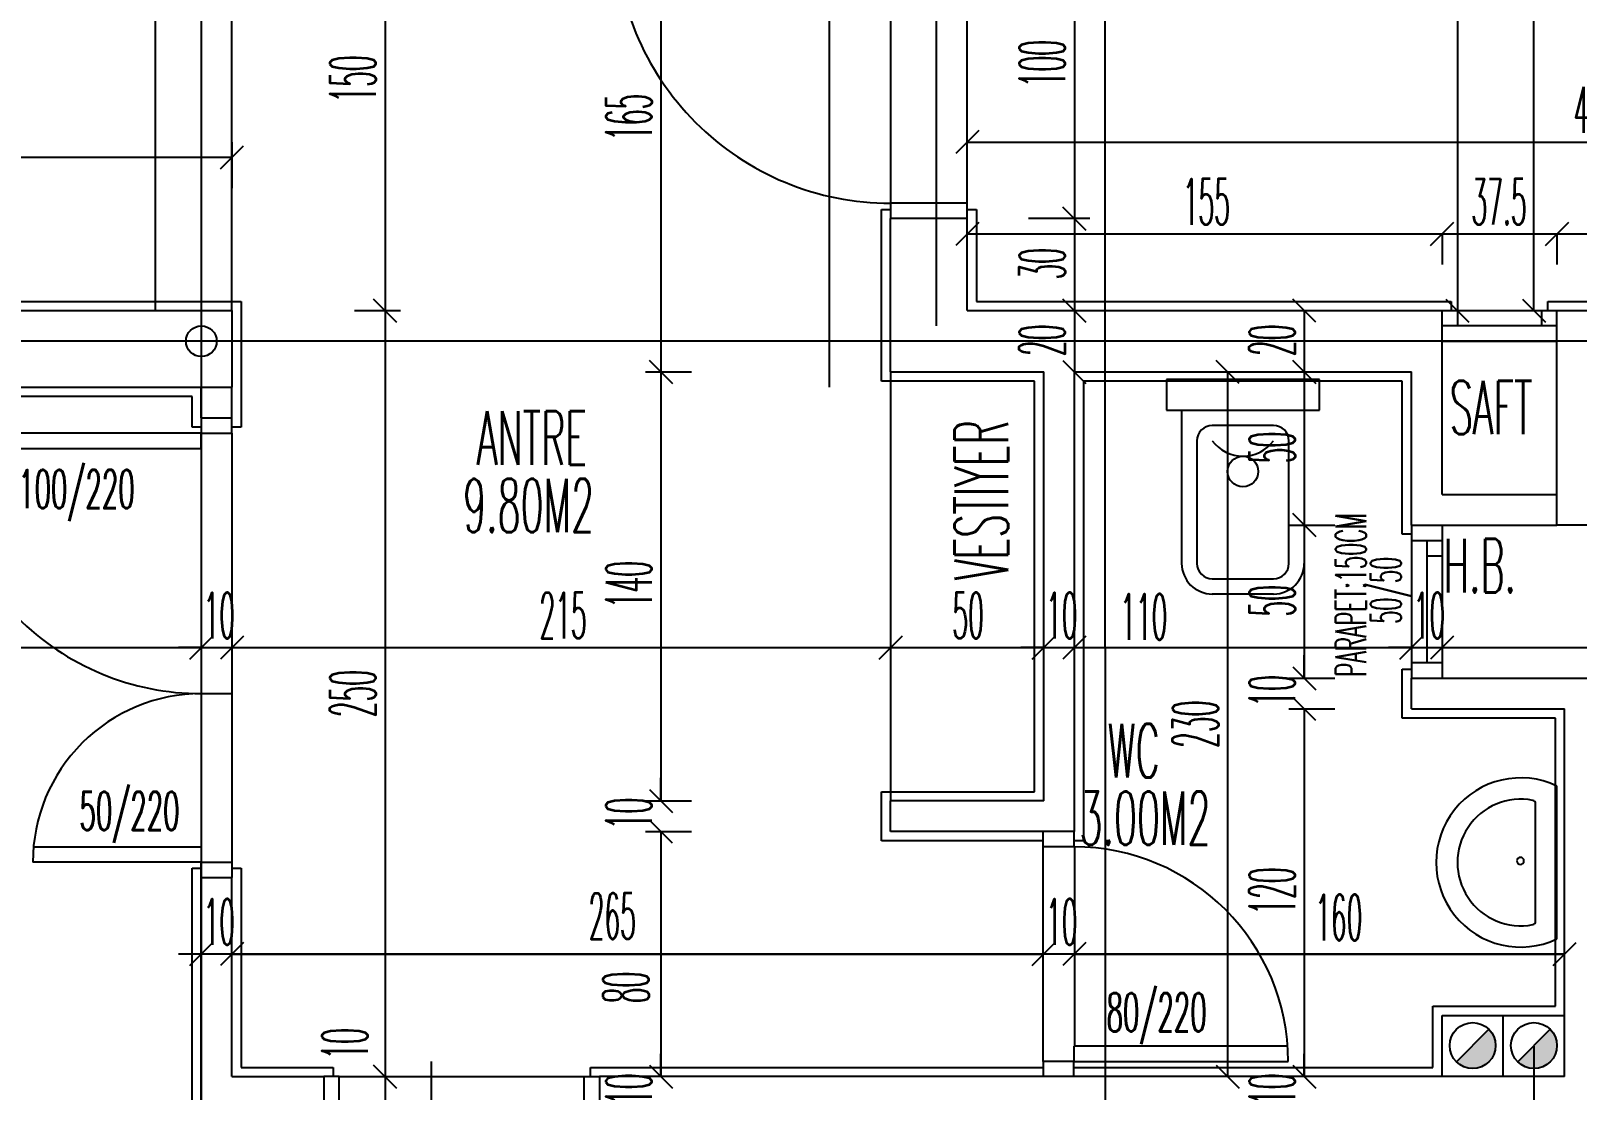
# Model space of a CAD drawing. Extents: x 78 to 306, y -397 to 18.
# Drawn here: x 272.595 to 272.696, y -396.6604 to -396.5913 of the extents above; entities that cross this region are included whole.
import ezdxf

# ---------------------------------------------------------------- set-up
doc = ezdxf.new("R2010")
doc.units = 0
doc.header["$LTSCALE"] = 0.5
doc.header["$MEASUREMENT"] = 0
for name, pattern in [('DASHDOT2', [0.5, 0.25, -0.125, 0, -0.125]), ('DASHED', [0.75, 0.5, -0.25]), ('DOT2', [0.125, 0, -0.125])]:
    doc.linetypes.add(name, pattern=pattern)
doc.layers.get('0').update_dxf_attribs({"linetype": 'CONTINUOUS'})
for name, color, linetype in [('AKS', 5, 'DASHDOT2'), ('ASHADE', 7, 'CONTINUOUS'), ('DUVAR', 6, 'CONTINUOUS'), ('IZDUSUM', 2, 'DOT2'), ('KAPI', 1, 'CONTINUOUS'), ('KOLON', 4, 'CONTINUOUS'), ('MERDIVEN', 3, 'CONTINUOUS'), ('OLCU', 31, 'CONTINUOUS'), ('SIVA', 7, 'CONTINUOUS'), ('TEFRIS', 11, 'CONTINUOUS')]:
    doc.layers.add(name, color=color, linetype=linetype)
doc.styles.add('ICMEKAN', font='romans.shx', dxfattribs={"width": 0.55, "height": 0.2})
doc.styles.add('OLCU', font='romans.shx', dxfattribs={"width": 0.6, "height": 0.125})
doc.styles.add('OLCUIC', font='ROMANS.SHX', dxfattribs={"width": 0.4, "height": 0.15})

msp = doc.modelspace()

# ---------------------------------------------------------------- hatches: boundary and pattern name
at = {"layer": 'MERDIVEN'}
for points in [[(272.6880832817669, -396.6585907255915), (272.6902046021104, -396.6564694052479, -0.1989123673796376), (272.6906439419386, -396.6575300654197, -0.6681786379193642)], [(272.6920832817668, -396.6585907255919), (272.6942046021104, -396.6564694052483, -0.1989123673796376), (272.6946439419386, -396.6575300654201, -0.6681786379193642)]]:
    msp.add_hatch(color=256, dxfattribs=at).paths.add_polyline_path(points)

# ---------------------------------------------------------------- linework, layer by layer
at = {"color": 0, "linetype": 'ByBlock'}
for p, q in [((272.656893941935, -396.5978098737721), (272.655393941935, -396.5993098737721)), ((272.607393941935, -396.6003098737721), (272.608893941935, -396.5988098737721)), ((272.663893941935, -396.6043098737721), (272.662393941935, -396.6028098737721)), ((272.662393941935, -396.6028098737721), (272.663893941935, -396.6043098737721)), ((272.656893941935, -396.6038098737721), (272.655393941935, -396.6053098737721)), ((272.6878939419353, -396.6038098737721), (272.6863939419353, -396.6053098737721)), ((272.6863939419353, -396.6053098737721), (272.6878939419353, -396.6038098737721)), ((272.6953939419353, -396.6038098737721), (272.6938939419353, -396.6053098737721)), ((272.6938939419353, -396.6053098737721), (272.6953939419353, -396.6038098737721)), ((272.618893941935, -396.6103098737721), (272.617393941935, -396.6088098737721)), ((272.617393941935, -396.6088098737721), (272.618893941935, -396.6103098737721)), ((272.663893941935, -396.6103098737721), (272.662393941935, -396.6088098737721)), ((272.662393941935, -396.6088098737721), (272.663893941935, -396.6103098737721)), ((272.678893941935, -396.6103098737721), (272.677393941935, -396.6088098737721)), ((272.687393941935, -396.6088098737721), (272.688893941935, -396.6103098737721)), ((272.692393941935, -396.6088098737721), (272.693893941935, -396.6103098737721)), ((272.636893941935, -396.6143098737721), (272.635393941935, -396.6128098737721)), ((272.635393941935, -396.6128098737721), (272.636893941935, -396.6143098737721)), ((272.662393941935, -396.6128098737721), (272.663893941935, -396.6143098737721)), ((272.673893941935, -396.6143098737721), (272.672393941935, -396.6128098737721)), ((272.678893941935, -396.6143098737721), (272.677393941935, -396.6128098737721)), ((272.677393941935, -396.6128098737721), (272.678893941935, -396.6143098737721)), ((272.678893941935, -396.6243098737721), (272.677393941935, -396.6228098737721)), ((272.677393941935, -396.6228098737721), (272.678893941935, -396.6243098737721)), ((272.605393941935, -396.6323098737721), (272.606893941935, -396.6308098737721)), ((272.605393941935, -396.6323098737721), (272.606893941935, -396.6308098737721)), ((272.608893941935, -396.6308098737721), (272.607393941935, -396.6323098737721)), ((272.608893941935, -396.6308098737721), (272.607393941935, -396.6323098737721)), ((272.651893941935, -396.6308098737721), (272.650393941935, -396.6323098737721)), ((272.650393941935, -396.6323098737721), (272.651893941935, -396.6308098737721)), ((272.660393941935, -396.6323098737721), (272.661893941935, -396.6308098737721)), ((272.660393941935, -396.6323098737721), (272.661893941935, -396.6308098737721)), ((272.663893941935, -396.6308098737721), (272.662393941935, -396.6323098737721)), ((272.663893941935, -396.6308098737721), (272.662393941935, -396.6323098737721)), ((272.684393941935, -396.6323098737721), (272.685893941935, -396.6308098737721)), ((272.684393941935, -396.6323098737721), (272.685893941935, -396.6308098737721)), ((272.687893941935, -396.6308098737721), (272.686393941935, -396.6323098737721)), ((272.687893941935, -396.6308098737721), (272.686393941935, -396.6323098737721)), ((272.677393941935, -396.6328098737721), (272.678893941935, -396.6343098737721)), ((272.677393941935, -396.6328098737721), (272.678893941935, -396.6343098737721)), ((272.678893941935, -396.6363098737721), (272.677393941935, -396.6348098737721)), ((272.678893941935, -396.6363098737721), (272.677393941935, -396.6348098737721)), ((272.635393941935, -396.6408098737721), (272.636893941935, -396.6423098737721)), ((272.635393941935, -396.6408098737721), (272.636893941935, -396.6423098737721)), ((272.636893941935, -396.6443098737721), (272.635393941935, -396.6428098737721)), ((272.636893941935, -396.6443098737721), (272.635393941935, -396.6428098737721)), ((272.605393941935, -396.6523098737721), (272.606893941935, -396.6508098737721)), ((272.608893941935, -396.6508098737721), (272.607393941935, -396.6523098737721)), ((272.608893941935, -396.6508098737721), (272.607393941935, -396.6523098737721)), ((272.660393941935, -396.6523098737721), (272.661893941935, -396.6508098737721)), ((272.660393941935, -396.6523098737721), (272.661893941935, -396.6508098737721)), ((272.663893941935, -396.6508098737721), (272.662393941935, -396.6523098737721)), ((272.663893941935, -396.6508098737721), (272.662393941935, -396.6523098737721)), ((272.694393941935, -396.6523098737721), (272.695893941935, -396.6508098737721)), ((272.618893941935, -396.6603098737721), (272.617393941935, -396.6588098737721)), ((272.617393941935, -396.6588098737721), (272.618893941935, -396.6603098737721)), ((272.635393941935, -396.6588098737721), (272.636893941935, -396.6603098737721)), ((272.635393941935, -396.6588098737721), (272.636893941935, -396.6603098737721)), ((272.672393941935, -396.6588098737721), (272.673893941935, -396.6603098737721)), ((272.677393941935, -396.6588098737721), (272.678893941935, -396.6603098737721)), ((272.677393941935, -396.6588098737721), (272.678893941935, -396.6603098737721))]:
    msp.add_line(p, q, dxfattribs=at)
at = {"layer": 'AKS'}
for p, q in [((272.6061439419353, -396.3515598737721), (272.6061439419353, -396.8395598737721)), ((272.6471439419353, -396.8395598737721), (272.6471439419353, -396.3515598737721)), ((272.6181439419353, -396.3555598737721), (272.6181439419353, -396.8355598737721)), ((272.6541439419353, -396.8355598737721), (272.6541439419353, -396.3555598737721)), ((272.6971439419353, -396.6115598737721), (272.4011439419361, -396.6115598737721))]:
    msp.add_line(p, q, dxfattribs=at)
at = {"layer": 'ASHADE'}
msp.add_circle((272.6061439419353, -396.6115598737721), 0.0009999999999999432, dxfattribs=at)
at = {"layer": 'DUVAR'}
for p, q in [((272.6511439419358, -396.6135598737757), (272.6511439419358, -396.6035598737751)), ((272.6561439419353, -396.6035598737751), (272.6511439419352, -396.6035598737751)), ((272.6561439419352, -396.609559873776), (272.6561439419353, -396.6035598737751)), ((272.6561439419352, -396.609559873776), (272.6871439419353, -396.609559873776)), ((272.6871439419353, -396.6215598737757), (272.6871439419353, -396.609559873776)), ((272.6511439419358, -396.6135598737757), (272.6611439419358, -396.6135598737757)), ((272.6611439419358, -396.6415598737758), (272.6611439419358, -396.6135598737757)), ((272.6631439419352, -396.6135598737757), (272.6851439419353, -396.6135598737757)), ((272.6631439419352, -396.6435598737758), (272.6631439419352, -396.6135598737757)), ((272.6851439419353, -396.6235598737757), (272.6851439419353, -396.6135598737757)), ((272.6061439419352, -396.6165598737754), (272.6061439419352, -396.6145598737721)), ((272.6081439419356, -396.6165598737758), (272.6081439419356, -396.6145598737721)), ((272.6061439419352, -396.6165598737754), (272.6081439419356, -396.6165598737758)), ((272.6871439419353, -396.6215598737757), (272.6946439419353, -396.6215598737757)), ((272.6851439419353, -396.6235598737757), (272.6946439419353, -396.6235598737757)), ((272.6851439419353, -396.6335598737757), (272.6971439419353, -396.6335598737757)), ((272.6851439419353, -396.6355598737757), (272.6851439419353, -396.6335598737757)), ((272.6851439419353, -396.6355598737757), (272.6951439419357, -396.6355598737757)), ((272.6951439419356, -396.6595598737758), (272.6951439419357, -396.6355598737757)), ((272.6511439419359, -396.6435598737758), (272.6511439419359, -396.6415598737758)), ((272.6611439419358, -396.6415598737758), (272.6511439419359, -396.6415598737758)), ((272.6631439419352, -396.6435598737758), (272.6511439419359, -396.6435598737758)), ((272.6061439419352, -396.7135598737772), (272.6061439419352, -396.6465598737757)), ((272.6061439419352, -396.6465598737757), (272.6081439419356, -396.6465598737757)), ((272.6081439419356, -396.6595598737763), (272.6081439419356, -396.6465598737757)), ((272.6871439419378, -396.6595300654199), (272.6871439419382, -396.6555598737715)), ((272.6871439419423, -396.6555598737719), (272.6951439419385, -396.6555598737721)), ((272.6911439419379, -396.6595300654199), (272.6911439419379, -396.6555598737718)), ((272.6081439419356, -396.6595598737763), (272.6141439419361, -396.6595598737761)), ((272.6141439419353, -396.6595598737761), (272.6141439419347, -396.6615598737759)), ((272.6321439419345, -396.6595598737761), (272.6321439419345, -396.6615598737759)), ((272.6951439419356, -396.6595598737758), (272.6321439419345, -396.6595598737758))]:
    msp.add_line(p, q, dxfattribs=at)
at = {"layer": 'IZDUSUM', "ltscale": 0.6}
for p, q in [((272.6031439419356, -396.609559873776), (272.6031439419352, -396.5795598737758)), ((272.6081439419356, -396.609559873776), (272.6081439419353, -396.5795598737757))]:
    msp.add_line(p, q, dxfattribs=at)
at = {"layer": 'KAPI', "linetype": 'DASHED', "ltscale": 0.4}
for q in [(272.6651439419351, -396.4320840608356), (272.6651439419351, -396.7620356867086)]:
    msp.add_line((272.6651439419351, -396.6315598737721), q, dxfattribs=at)
at = {"layer": 'KAPI', "ltscale": 1.4}
for p, q in [((272.6561439419349, -396.602559873775), (272.6561439419349, -396.5845598737752)), ((272.6511439419349, -396.5855598737749), (272.6511439419349, -396.602559873775)), ((272.6081439419356, -396.6175598737761), (272.6081439419356, -396.6455598737763)), ((272.606143941935, -396.6185598737721), (272.606143941935, -396.6445598737721)), ((272.685143941935, -396.6245598737721), (272.687143941935, -396.6245598737721)), ((272.686143941935, -396.6245598737721), (272.686143941935, -396.6325598737721)), ((272.686143941935, -396.6255598737721), (272.687143941935, -396.6255598737721)), ((272.686143941935, -396.6315598737721), (272.687143941935, -396.6315598737721)), ((272.687143941935, -396.6325598737721), (272.685143941935, -396.6325598737721)), ((272.6931439419348, -396.6575598737724), (272.6931439419348, -396.6635272823635)), ((272.6151439419353, -396.6595598737767), (272.6311439419354, -396.6595598737767))]:
    msp.add_line(p, q, dxfattribs=at)
at = {"layer": 'KAPI'}
for p, q in [((272.6561439419353, -396.602559873775), (272.6511439419356, -396.6025598737754)), ((272.6511439419356, -396.6025598737754), (272.6511439419356, -396.6035598737754)), ((272.6561439419353, -396.602559873775), (272.6511439419356, -396.6025598737754)), ((272.6511439419356, -396.6025598737754), (272.6511439419356, -396.6035598737754)), ((272.6561439419353, -396.602559873775), (272.6511439419356, -396.6025598737754)), ((272.6511439419356, -396.6025598737754), (272.6511439419356, -396.6035598737754)), ((272.6561439419353, -396.6035598737751), (272.6561439419353, -396.602559873775)), ((272.6561439419353, -396.6035598737751), (272.6561439419353, -396.602559873775)), ((272.6561439419353, -396.6035598737751), (272.6561439419353, -396.602559873775)), ((272.6871439419353, -396.6095598737721), (272.6946439419353, -396.6095598737721)), ((272.6881439419353, -396.6095598737721), (272.6881439419353, -396.6105598737721)), ((272.6936439419353, -396.6095598737721), (272.6936439419353, -396.6105598737721)), ((272.6946439419353, -396.6105598737721), (272.6871439419353, -396.6105598737721)), ((272.6871439419353, -396.6115598737721), (272.6946439419353, -396.6115598737721)), ((272.6061439419355, -396.6165598737758), (272.6061439419355, -396.6175598737755)), ((272.6081439419356, -396.6175598737755), (272.6081439419356, -396.6165598737758)), ((272.6061439419355, -396.6175598737755), (272.5891439419354, -396.6175598737755)), ((272.6061439419355, -396.6175598737755), (272.6081439419356, -396.6175598737755)), ((272.6061439419355, -396.6185598737756), (272.6061439419355, -396.6175598737755)), ((272.5891733791869, -396.6185598737758), (272.6061439419355, -396.6185598737756)), ((272.6851439419316, -396.6235598737705), (272.6851439419317, -396.6335598737732)), ((272.6871439419317, -396.6235598737705), (272.6871439419317, -396.6335598737732)), ((272.6061439419323, -396.6345598737753), (272.608143941933, -396.6345598737756)), ((272.6610992294065, -396.6445598737683), (272.6610992294065, -396.6435598737685)), ((272.6630992294066, -396.6435598737686), (272.6630992294066, -396.6445598737683)), ((272.5951894907852, -396.6445598737771), (272.6061439419355, -396.6445598737768)), ((272.6061439419355, -396.6445598737768), (272.6061439419355, -396.6455598737768)), ((272.6630992294066, -396.6445598737683), (272.6610992294065, -396.6445598737683)), ((272.6610992294062, -396.6585598737682), (272.6610992294065, -396.6445598737683)), ((272.663143941935, -396.6445598737721), (272.663143941935, -396.6575598737721)), ((272.6061439419355, -396.6455598737768), (272.5951439419354, -396.6455598737768)), ((272.6061439419355, -396.6465598737766), (272.6061439419355, -396.6455598737768)), ((272.6061439419355, -396.6455598737768), (272.6081439419356, -396.6455598737768)), ((272.6081439419356, -396.6455598737768), (272.6081439419356, -396.6465598737766)), ((272.67706346945, -396.6575598737688), (272.6630992294063, -396.6575598737683)), ((272.6630992294063, -396.6575598737683), (272.6630992294063, -396.6585598737683)), ((272.6630992294063, -396.6585598737683), (272.6610992294062, -396.6585598737682)), ((272.6610992294062, -396.6585598737682), (272.6610992294061, -396.6595598737683)), ((272.6630992294063, -396.6585598737683), (272.6770992294062, -396.6585598737686)), ((272.6630992294063, -396.6595598737683), (272.6630992294063, -396.6585598737683)), ((272.6151439419353, -396.6595598737767), (272.6141439419355, -396.6595598737767)), ((272.6151439419353, -396.6615598737765), (272.6151439419353, -396.6595598737767)), ((272.6311439419354, -396.6595598737767), (272.6321439419355, -396.6595598737767)), ((272.6311439419354, -396.6615598737765), (272.6311439419354, -396.6595598737767))]:
    msp.add_line(p, q, dxfattribs=at)
for centre, radius, start, end in [((272.6511439419349, -396.5845598737752), 0.01799999999988273, 180, 270.0000000016285), ((272.6061439419355, -396.6175598737761), 0.01700000000011642, 179.9999999983715, 270), ((272.6061439419355, -396.6455598737763), 0.01100000000005821, 90, 180.0000000032569), ((272.6630992294063, -396.6585598737683), 0.0139999999999452, 359.9999999988601, 89.99999999886009)]:
    msp.add_arc(centre, radius, start, end, dxfattribs=at)
at = {"layer": 'KOLON'}
for p, q in [((272.5941439419353, -396.6095598737721), (272.6081439419353, -396.6095598737721)), ((272.6081439419353, -396.6095598737721), (272.6081439419353, -396.6145598737721)), ((272.6946439419353, -396.6235598737721), (272.6946439419353, -396.6095598737721)), ((272.6946439419353, -396.6095598737721), (272.6971439419353, -396.6095598737721)), ((272.5941439419353, -396.6145598737721), (272.6081439419353, -396.6145598737721)), ((272.6971439419353, -396.6235598737721), (272.6946439419353, -396.6235598737721))]:
    msp.add_line(p, q, dxfattribs=at)
at = {"layer": 'MERDIVEN'}
for p, q in [((272.6880832817669, -396.6585907255915), (272.6902046021104, -396.6564694052479)), ((272.6920832817668, -396.6585907255919), (272.6942046021104, -396.6564694052483))]:
    msp.add_line(p, q, dxfattribs=at)
for centre in [(272.689143941939, -396.6575300654197), (272.6931439419389, -396.6575300654201)]:
    msp.add_circle(centre, 0.0015, dxfattribs=at)
at = {"layer": 'OLCU', "ltscale": 1.4}
for p, q in [((272.693143941935, -396.6095598737721), (272.693143941935, -396.5175598737721)), ((272.688143941935, -396.5505598737721), (272.688143941935, -396.6095598737721)), ((272.618143941935, -396.5795598737721), (272.618143941935, -396.6095598737721)), ((272.636143941935, -396.5805598737721), (272.636143941935, -396.6135598737721)), ((272.663143941935, -396.5835598737721), (272.663143941935, -396.6035598737721)), ((272.608143941935, -396.5985598737721), (272.608143941935, -396.6015598737721)), ((272.656143941935, -396.5985598737721), (272.738143941935, -396.5985598737721)), ((272.608143941935, -396.5995598737721), (272.579143941935, -396.5995598737721)), ((272.664143941935, -396.6035598737721), (272.660143941935, -396.6035598737721)), ((272.663143941935, -396.6035598737721), (272.663143941935, -396.6095598737721)), ((272.656143941935, -396.6045598737721), (272.6871439419353, -396.6045598737721)), ((272.6871439419353, -396.6045598737721), (272.6871439419353, -396.6065598737721)), ((272.6871439419353, -396.6045598737721), (272.6946439419353, -396.6045598737721)), ((272.6946439419353, -396.6045598737721), (272.6946439419353, -396.6065598737721)), ((272.6946439419353, -396.6045598737721), (272.6996439419353, -396.6045598737721)), ((272.616143941935, -396.6095598737721), (272.619143941935, -396.6095598737721)), ((272.618143941935, -396.6095598737721), (272.618143941935, -396.6595598737721)), ((272.663143941935, -396.6095598737721), (272.663143941935, -396.6135598737721)), ((272.678143941935, -396.6095598737721), (272.678143941935, -396.6135598737721)), ((272.635143941935, -396.6135598737721), (272.638143941935, -396.6135598737721)), ((272.636143941935, -396.6135598737721), (272.636143941935, -396.6415598737721)), ((272.673143941935, -396.6135598737721), (272.673143941935, -396.6595598737721)), ((272.678143941935, -396.6135598737721), (272.678143941935, -396.6235598737721)), ((272.677143941935, -396.6235598737721), (272.680143941935, -396.6235598737721)), ((272.678143941935, -396.6235598737721), (272.678143941935, -396.6335598737721)), ((272.468143941935, -396.6315598737721), (272.697143941935, -396.6315598737721)), ((272.477143941935, -396.6315598737721), (272.606143941935, -396.6315598737721)), ((272.606143941935, -396.6315598737721), (272.604643941935, -396.6315598737721)), ((272.608143941935, -396.6315598737721), (272.651143941935, -396.6315598737721)), ((272.608143941935, -396.6315598737721), (272.609643941935, -396.6315598737721)), ((272.651143941935, -396.6315598737721), (272.661143941935, -396.6315598737721)), ((272.661143941935, -396.6315598737721), (272.659643941935, -396.6315598737721)), ((272.663143941935, -396.6315598737721), (272.685143941935, -396.6315598737721)), ((272.663143941935, -396.6315598737721), (272.664643941935, -396.6315598737721)), ((272.685143941935, -396.6315598737721), (272.683643941935, -396.6315598737721)), ((272.687143941935, -396.6315598737721), (272.707143941935, -396.6315598737721)), ((272.687143941935, -396.6315598737721), (272.688643941935, -396.6315598737721)), ((272.678143941935, -396.6335598737721), (272.678143941935, -396.6320598737721)), ((272.677143941935, -396.6335598737721), (272.680143941935, -396.6335598737721)), ((272.677143941935, -396.6355598737721), (272.680143941935, -396.6355598737721)), ((272.678143941935, -396.6355598737721), (272.678143941935, -396.6595598737721)), ((272.678143941935, -396.6355598737721), (272.678143941935, -396.6370598737721)), ((272.636143941935, -396.6415598737721), (272.636143941935, -396.6400598737721)), ((272.635143941935, -396.6415598737721), (272.638143941935, -396.6415598737721)), ((272.635143941935, -396.6435598737721), (272.638143941935, -396.6435598737721)), ((272.636143941935, -396.6435598737721), (272.636143941935, -396.6595598737721)), ((272.636143941935, -396.6435598737721), (272.636143941935, -396.6450598737721)), ((272.606143941935, -396.6515598737721), (272.604643941935, -396.6515598737721)), ((272.695143941935, -396.6515598737721), (272.605143941935, -396.6515598737721)), ((272.608143941935, -396.6515598737721), (272.661143941935, -396.6515598737721)), ((272.608143941935, -396.6515598737721), (272.609643941935, -396.6515598737721)), ((272.661143941935, -396.6515598737721), (272.659643941935, -396.6515598737721)), ((272.663143941935, -396.6515598737721), (272.695143941935, -396.6515598737721)), ((272.663143941935, -396.6515598737721), (272.664643941935, -396.6515598737721)), ((272.621143941935, -396.6585598737721), (272.621143941935, -396.7545598737721)), ((272.636143941935, -396.6595598737721), (272.636143941935, -396.6580598737721)), ((272.678143941935, -396.6595598737721), (272.678143941935, -396.6580598737721)), ((272.618143941935, -396.6595598737721), (272.618143941935, -396.6615598737721))]:
    msp.add_line(p, q, dxfattribs=at)
at = {"layer": 'SIVA', "ltscale": 1.4}
for p, q in [((272.6505439419358, -396.6141598737757), (272.6505439419358, -396.6029598737751)), ((272.6505439419358, -396.6029598737751), (272.6511439419356, -396.6029598737751)), ((272.6561439419353, -396.6029598737751), (272.6567439419352, -396.6029598737751)), ((272.6567439419352, -396.6029598737751), (272.6567439419352, -396.608959873776)), ((272.5941439419353, -396.608959873776), (272.6087439419353, -396.6089598737719)), ((272.6087439419353, -396.6089598737719), (272.6087439419353, -396.6145598737721)), ((272.6567439419352, -396.608959873776), (272.6877439419353, -396.608959873776)), ((272.6877439419353, -396.608959873776), (272.6877439419353, -396.6095598737721)), ((272.6940439419353, -396.6095598737721), (272.6940439419353, -396.6089598737721)), ((272.6940439419353, -396.6089598737721), (272.6971439419353, -396.6089598737721)), ((272.6605439419358, -396.6141598737757), (272.6505439419358, -396.6141598737757)), ((272.6605439419358, -396.6409598737758), (272.6605439419358, -396.6141598737757)), ((272.6845439419353, -396.6141598737757), (272.6637439419353, -396.6141598737757)), ((272.6637439419353, -396.6141598737757), (272.6637439419353, -396.6441598737758)), ((272.6845439419353, -396.6241598737759), (272.6845439419353, -396.6141598737757)), ((272.6055439419352, -396.6151598737721), (272.5935439419353, -396.6151598737721)), ((272.6055439419352, -396.6171598737754), (272.6055439419352, -396.6151598737721)), ((272.6087439419353, -396.6145598737721), (272.6087439419357, -396.6171598737758)), ((272.6061439419355, -396.6171598737754), (272.6055439419352, -396.6171598737754)), ((272.6087439419357, -396.6171598737758), (272.6081439419356, -396.6171598737757)), ((272.6851439419316, -396.6241598737757), (272.6845439419353, -396.6241598737759)), ((272.6845439419353, -396.6361598737757), (272.6845439419353, -396.6329598737757)), ((272.6845439419353, -396.6329598737757), (272.6851439419317, -396.6329598737757)), ((272.6945439419356, -396.6361598737757), (272.6845439419353, -396.6361598737757)), ((272.6945439419356, -396.654959873772), (272.6945439419356, -396.6361598737757)), ((272.6505439419358, -396.6441598737758), (272.6505439419358, -396.6409598737758)), ((272.6505439419358, -396.6409598737758), (272.6605439419358, -396.6409598737758)), ((272.6610992294065, -396.6441598737758), (272.6505439419358, -396.6441598737758)), ((272.6637439419353, -396.6441598737758), (272.6630992294066, -396.6441598737758)), ((272.6055439419352, -396.7129598737772), (272.6055439419352, -396.6459598737757)), ((272.6055439419352, -396.6459598737757), (272.6061439419355, -396.6459598737757)), ((272.6081439419356, -396.6459598737757), (272.6087439419356, -396.6459598737757)), ((272.6087439419356, -396.6459598737757), (272.6087439419356, -396.6589598737763)), ((272.6865439419379, -396.6589598737758), (272.6865439419382, -396.6549598737719)), ((272.6865439419382, -396.6549598737719), (272.6945439419356, -396.654959873772)), ((272.6087439419356, -396.6589598737763), (272.6147439419354, -396.6589598737761)), ((272.6147439419354, -396.6589598737761), (272.6147439419353, -396.6595598737767)), ((272.6315439419346, -396.6595598737767), (272.6315439419346, -396.6589598737758)), ((272.6315439419346, -396.6589598737758), (272.6610992294061, -396.6589598737758)), ((272.6630992294063, -396.6589598737758), (272.6865439419379, -396.6589598737758))]:
    msp.add_line(p, q, dxfattribs=at)
at = {"layer": 'TEFRIS'}
for p, q in [((272.6511439419358, -396.6135598737757), (272.6511439419359, -396.6415598737758)), ((272.6791439419337, -396.6140598737703), (272.6691439419337, -396.6140598737703)), ((272.6691439419337, -396.6140598737703), (272.6691439419337, -396.6160598737704)), ((272.6791439419337, -396.6160598737704), (272.6791439419337, -396.6140598737703)), ((272.6691439419337, -396.6160598737704), (272.6791439419337, -396.6160598737704)), ((272.6701439419335, -396.6160598737704), (272.6701439419335, -396.6260598737704)), ((272.6781439419336, -396.6160598737704), (272.6781439419336, -396.6260598737704)), ((272.6761439419335, -396.6170598737705), (272.6721439419336, -396.6170598737705)), ((272.6711439419335, -396.6180598737706), (272.6711439419335, -396.6260598737704)), ((272.6771439419336, -396.6260598737704), (272.6771439419336, -396.6180598737706)), ((272.6721439419336, -396.6270598737705), (272.6761439419335, -396.6270598737705)), ((272.6761439419335, -396.6280598737706), (272.6721439419336, -396.6280598737706)), ((272.6946439419359, -396.6505700704203), (272.6946439419359, -396.6405910677623)), ((272.6932529095191, -396.649408316747), (272.6932529095191, -396.6417528214354))]:
    msp.add_line(p, q, dxfattribs=at)
msp.add_circle((272.6741439419337, -396.6200598737695), 0.0009999999999990906, dxfattribs=at)
for centre, radius, start, end in [((272.6721439419336, -396.6180598737697), 0.001, 90, 180), ((272.6761439419335, -396.6180598737697), 0.001, 0, 90), ((272.6741439419337, -396.6165598737695), 0.002499999999999375, 216.8698976460394, 323.1301023539606), ((272.6721439419336, -396.6260598737696), 0.002, 180, 270), ((272.6721439419336, -396.6260598737696), 0.001, 180, 270), ((272.6761439419335, -396.6260598737696), 0.001, 270, 0), ((272.6761439419335, -396.6260598737696), 0.002, 270, 0), ((272.6922777983602, -396.6455805690905), 0.005522115440103586, 64.62854787089775, 295.3714521291023), ((272.6922777983602, -396.6455805690905), 0.004131083023267418, 79.01105390474059, 280.9889460952594), ((272.6930210707825, -396.6417528214351), 0.0002318387361393612, 0, 79.01105390474059), ((272.692260096322, -396.6454776011445), 0.0002318387361393151, 0, 180), ((272.692260096322, -396.6454776011445), 0.0002318387361393151, 180, 0), ((272.6930210707825, -396.6494083167467), 0.0002318387361393612, 280.9889460952594, 0)]:
    msp.add_arc(centre, radius, start, end, dxfattribs=at)

# ---------------------------------------------------------------- texts
at = {"layer": 'KAPI', "style": 'OLCU', "width": 0.5}
for s, p in [('100/220', (272.5941880955857, -396.6224629670702)), ('50/220', (272.5981880955857, -396.6434629670701)), ('80/220', (272.6652408486369, -396.6566040274227))]:
    msp.add_text(s, height=0.002499999999999999, rotation=359.9999999982087, dxfattribs=at).set_placement(p)
at = {"layer": 'KAPI', "linetype": 'Continuous', "style": 'ICMEKAN', "width": 0.5}
for s, p in [('PARAPET:150CM', (272.6821918491094, -396.6334576883705)), ('50/50', (272.6844772602592, -396.6300019880592))]:
    msp.add_text(s, height=0.002, rotation=90, dxfattribs=at).set_placement(p)
at = {"layer": 'MERDIVEN', "linetype": 'ByBlock', "style": 'OLCU', "width": 0.5}
for s, p in [('SAFT', (272.6876501884777, -396.6176350227485)), ('ANTRE', (272.6241284103474, -396.6196308359514)), ('9.80M2', (272.6232355532044, -396.6240308359514)), ('H.B.', (272.6872495188753, -396.6279609771413)), ('WC', (272.6653352623858, -396.6400388656828)), ('3.00M2', (272.6634781195286, -396.6444388656828))]:
    msp.add_text(s, height=0.0035, dxfattribs=at).set_placement(p)
msp.add_text('VESTIYER', height=0.0035, rotation=90, dxfattribs=at).set_placement((272.658822601479, -396.627145570059))
at = {"layer": 'OLCU', "style": 'OLCUIC', "width": 0.4}
for s, p in [('100', (272.662543941935, -396.5949884452007)), ('150', (272.617543941935, -396.5959884452006)), ('165', (272.635543941935, -396.5984884452006)), ('30', (272.662543941935, -396.6075313023435)), ('20', (272.662543941935, -396.6125313023435)), ('20', (272.677543941935, -396.6125313023435)), ('50', (272.677543941935, -396.6195313023435)), ('140', (272.635543941935, -396.6289884452007)), ('50', (272.677543941935, -396.6295313023435)), ('250', (272.617543941935, -396.636102730915)), ('10', (272.677543941935, -396.6354170166292)), ('230', (272.672543941935, -396.638102730915)), ('10', (272.635543941935, -396.6434170166292)), ('120', (272.677543941935, -396.6489884452006)), ('80', (272.6353656092493, -396.6547755235764)), ('10', (272.61701462241, -396.6584477017789)), ('10', (272.635543941935, -396.6614170166292)), ('10', (272.677543941935, -396.6614170166292))]:
    msp.add_text(s, height=0.003, rotation=90, dxfattribs=at).set_placement(p)
for s, p in [('410', (272.6957153705064, -396.5979598737721)), ('155', (272.6702153705066, -396.6039598737721)), ('37.5', (272.6890653705067, -396.6039598737721)), ('10', (272.6062867990779, -396.6309598737721)), ('215', (272.6282153705064, -396.6309598737721)), ('50', (272.6551725133636, -396.6309598737721)), ('10', (272.6612867990779, -396.6309598737721)), ('110', (272.6661261944085, -396.6310476731221)), ('10', (272.6852867990779, -396.6309598737721)), ('265', (272.6314308317839, -396.6505779844035)), ('160', (272.6788602258178, -396.6506732894022)), ('10', (272.6062867990779, -396.6509598737721)), ('10', (272.6612867990779, -396.6509598737721))]:
    msp.add_text(s, height=0.003, dxfattribs=at).set_placement(p)

doc.saveas('drawing.dxf')
